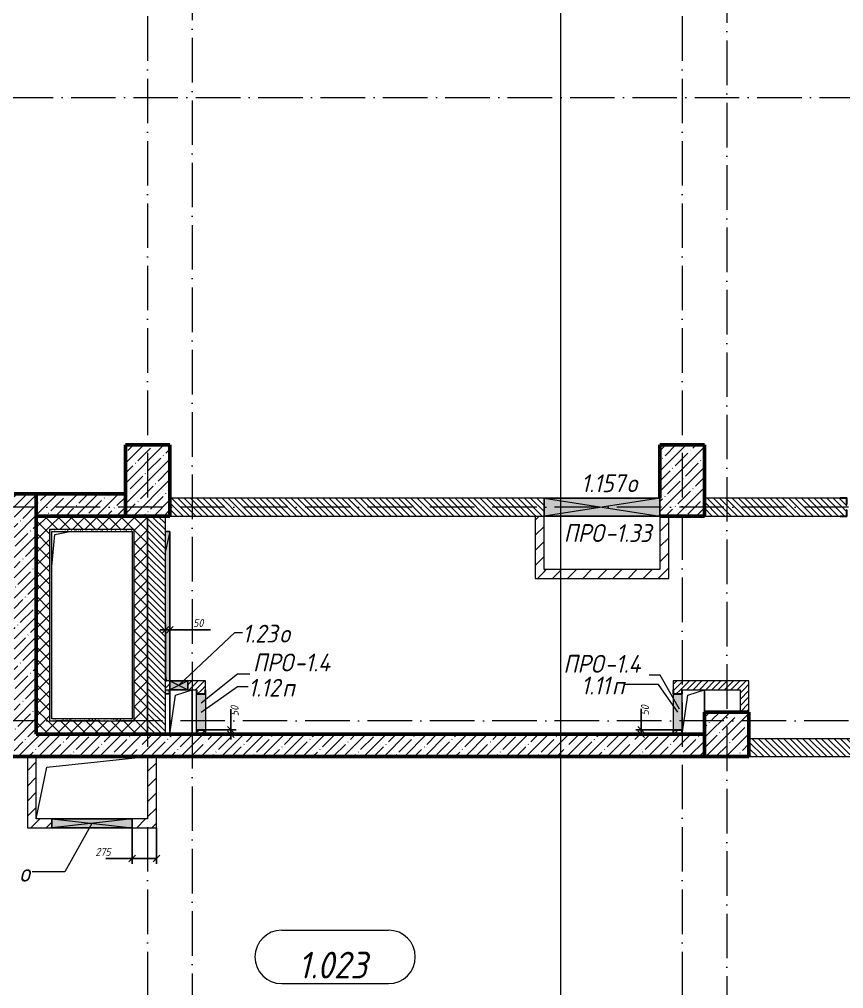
# Model space of a CAD drawing. Header units: millimetres. Extents: x -12989 to 629078, y -109036 to 555275.
# Drawn here: x 568573 to 577826, y 330468 to 341348 of the extents above; entities that cross this region are included whole.
import ezdxf

# ---------------------------------------------------------------- set-up
doc = ezdxf.new("R2010")
doc.units = ezdxf.units.MM
doc.linetypes.add('50_200_ШТРИХ_1Т_ш5_п1_п1_', pattern=[700, 500, -100, 0, -100])
for name, color, linetype, lineweight in [('A-____-____-DIMS', 7, 'Continuous', 9), ('A-DETL-GENF-OTLN', 7, 'Continuous', 9), ('A-FLOR-____-OTLN', 7, 'Continuous', 9), ('A-GENM-____-IDEN', 7, 'Continuous', 9), ('A-GENM-____-MCUT', 7, 'Continuous', 25), ('A-GENM-____-OTLN', 7, 'Continuous', 9), ('A-GENM-____-OTLN-1', 7, 'Continuous', 25), ('A-GLAZ-____-IDEN', 7, 'Continuous', 9), ('A-GLAZ-____-OTLN', 7, 'Continuous', 9), ('A-WALL-____-MCUT', 7, 'Continuous', 13), ('A-WALL-____-MCUT-1', 7, 'Continuous', 9), ('A-WALL-____-MCUT-2', 7, 'Continuous', 50), ('A-WALL-____-PATT-1', 7, 'Continuous', 9), ('A-WALL-FNSH-MCUT-1', 7, 'Continuous', 9), ('S-COLS-____-MCUT', 7, 'Continuous', 50), ('S-COLS-____-OTLN', 7, 'Continuous', 9), ('S-GRID-____-OTLN-1', 7, '50_200_ШТРИХ_1Т_ш5_п1_п1_', 9)]:
    doc.layers.add(name, color=color, linetype=linetype, lineweight=lineweight)
for name, color, linetype, lineweight, true_color in [('A-AREA-IDEN-1', 7, 'Continuous', 9, 0xaaaaaa), ('A-WALL-____-PATT-2', 7, 'Continuous', 9, 0x787878), ('G-____-____-SYMB-1', 9, 'Continuous', 9, 0x808080)]:
    doc.layers.add(name, color=color, linetype=linetype, lineweight=lineweight, true_color=true_color)
doc.styles.add('ISOCPEUR_I', font='isocpeui.ttf', dxfattribs={"width": 0.9, "height": 2.5})
doc.styles.add('ISOCPEUR_I_11', font='isocpeui.ttf', dxfattribs={"width": 0.9, "height": 200})
doc.styles.add('ISOCPEUR_I_7', font='isocpeui.ttf', dxfattribs={"width": 0.9, "height": 90})
doc.dimstyles.new('ISO-1_8_0_9К_СРЕДНИЙ_Кладочные_1', dxfattribs={"dimscale": 304.8, "dimtxt": 89.638306, "dimasz": 0.246063, "dimexe": 0.19685, "dimexo": 0, "dimgap": 0, "dimtad": 1, "dimdec": 3, "dimrnd": 0.001, "dimdsep": 46, "dimtxsty": 'ISOCPEUR_I_7', "dimblk1": 'OBLIQUE', "dimblk2": 'OBLIQUE', "dimsah": 1, "dimcen": 0.09, "dimdle": 0.19685, "dimazin": 0, "dimtfac": 1, "dimtdec": 4, "dimtix": 1, "dimtmove": 0, "dimatfit": 3, "dimfxl": 1, "dimtvp": 1, "dimtolj": 1, "dimtzin": 0, "dimarcsym": 2})
pattern_1 = [(135, (513013.31, 265891.49), (-35.35534, -35.35534), [])]
pattern_2 = [(45, (513013.31, 265891.49), (-35.35534, 35.35534), [])]
pattern_3 = [(45, (513013.31, 265891.49), (-84.85281, 84.85281), [])]
pattern_4 = [(0, (513013.31, 265891.492), (81.28, 20.32), [3.353, -57.607, 3.353, -57.607, -325.12]), (0, (513013.31, 265891.492), (81.28, 20.32), [-121.92, 3.353, -118.567, 3.353, -57.607, -142.24]), (0, (513013.31, 265891.492), (81.28, 20.32), [-304.8, 3.353, -37.287, 3.353, -98.247]), (120, (513043.79, 265901.652), (-58.237636, 60.230545), [3.353, -57.607, 3.353, -57.607, -325.12]), (120, (513043.79, 265901.652), (-58.237636, 60.230545), [-121.92, 3.353, -118.567, 3.353, -57.607, -142.24]), (120, (513043.79, 265901.652), (-58.237636, 60.230545), [-304.8, 3.353, -37.287, 3.353, -98.247]), (240, (513053.95, 265942.292), (-23.042364, -80.550545), [3.353, -57.607, 3.353, -57.607, -325.12]), (240, (513053.95, 265942.292), (-23.042364, -80.550545), [-121.92, 3.353, -118.567, 3.353, -57.607, -142.24]), (240, (513053.95, 265942.292), (-23.042364, -80.550545), [-304.8, 3.353, -37.287, 3.353, -98.247])]
pattern_5 = [(45, (513013.31, 265891.49), (-70.71068, 70.71068), []), (135, (513013.31, 265891.49), (-70.71068, -70.71068), [])]
pattern_6 = [(45, (513013.31, 265891.49), (-114.04925, 114.04925), []), (45, (513127.36, 265891.49), (-114.04925, 114.04925), [201.612, -40.322, 3.353, -36.97])]

# ---------------------------------------------------------------- blocks, each defined once
blk = doc.blocks.new('BSC_Колонна _Прямоугольная - 500х500-V97-АР1_План отверстий 1 этажа в осях 1-64_Ю-ЯЯ')
at = {"layer": 'S-COLS-____-OTLN'}
h = blk.add_hatch(dxfattribs=at)
h.set_pattern_fill('FP_107', color=256, style=0, pattern_type=2)
h.set_pattern_definition([(45, (-63500, -67431.04), (-114.04925, 114.04925), []), (45, (-63385.95, -67431.04), (-114.04925, 114.04925), [201.613, -40.323, 3.353, -36.97])])
h.paths.add_polyline_path([(-250, -250), (250, -250), (250, 250), (-250, 250)], flags=0)
at = {"layer": 'S-COLS-____-MCUT'}
for p, q in [((250, 250), (-250, 250)), ((-250, 250), (-250, -250)), ((250, -250), (250, 250)), ((-250, -250), (250, -250))]:
    blk.add_line(p, q, dxfattribs=at)
blk = doc.blocks.new('BSC_Колонна _Прямоугольная - 500х800-V108-АР1_План отверстий 1 этажа в осях 1-64_Ю-ЯЯ')
at = {"layer": 'S-COLS-____-OTLN'}
h = blk.add_hatch(dxfattribs=at)
h.set_pattern_fill('FP_119', color=256, style=0, pattern_type=2)
h.set_pattern_definition([(225, (57000, 70281.04), (114.04925, -114.04925), []), (225, (56885.95, 70281.04), (114.04925, -114.04925), [201.613, -40.323, 3.353, -36.97])])
h.paths.add_polyline_path([(-250, 400), (-250, -400), (250, -400), (250, 400)], flags=0)
at = {"layer": 'S-COLS-____-MCUT'}
for p, q in [((250, 400), (-250, 400)), ((-250, 400), (-250, -400)), ((250, -400), (250, 400)), ((-250, -400), (250, -400))]:
    blk.add_line(p, q, dxfattribs=at)
blk = doc.blocks.new('BSC_Колонна _Прямоугольная - 500х800-V109-АР1_План отверстий 1 этажа в осях 1-64_Ю-ЯЯ')
at = {"layer": 'S-COLS-____-OTLN'}
h = blk.add_hatch(dxfattribs=at)
h.set_pattern_fill('FP_120', color=256, style=0, pattern_type=2)
h.set_pattern_definition([(225, (63000, 70281.04), (114.04925, -114.04925), []), (225, (62885.95, 70281.04), (114.04925, -114.04925), [201.613, -40.323, 3.353, -36.97])])
h.paths.add_polyline_path([(-250, 400), (-250, -400), (250, -400), (250, 400)], flags=0)
at = {"layer": 'S-COLS-____-MCUT'}
for p, q in [((250, 400), (-250, 400)), ((-250, 400), (-250, -400)), ((250, -400), (250, 200)), ((-250, -400), (250, -400))]:
    blk.add_line(p, q, dxfattribs=at)
blk = doc.blocks.new('154_Стойка_СКБ_Уголок - СМ-2530_200-28213945-АР1_План отверстий 1 этажа в осях 1-64_Ю-ЯЯ')
at = {"layer": 'A-GENM-____-MCUT'}
for p, q in [((125, 156), (125, 81)), ((200, 156), (125, 156)), ((131, 81), (131, 150)), ((131, 150), (200, 150)), ((200, 150), (200, 156)), ((125, 81), (131, 81)), ((131, 19), (125, 19)), ((125, 19), (125, -56)), ((131, -50), (131, 19)), ((125, -56), (200, -56)), ((200, -50), (131, -50)), ((200, -56), (200, -50))]:
    blk.add_line(p, q, dxfattribs=at)
blk = doc.blocks.new('AR_Отверстие Ниша - Лючок-32404196-АР1_План отверстий 1 этажа в осях 1-64_Ю-ЯЯ')
at = {"layer": 'A-GLAZ-____-OTLN'}
blk.add_hatch(color=256, dxfattribs=at).paths.add_polyline_path([(200, -50), (200, 50), (-200, 50), (-200, -50)], flags=0)
for p, q in [((200, 50), (-200, 50)), ((-200, -50), (200, -50))]:
    blk.add_line(p, q, dxfattribs=at)
blk = doc.blocks.new('AR_Отверстие Ниша - Лючок-32404162-АР1_План отверстий 1 этажа в осях 1-64_Ю-ЯЯ')
at = {"layer": 'A-GLAZ-____-OTLN'}
blk.add_hatch(color=256, dxfattribs=at).paths.add_polyline_path([(200, 50), (-200, 50), (-200, -50), (200, -50), (200, 47)], flags=0)
for p, q in [((-200, 50), (200, 50)), ((200, -50), (-200, -50))]:
    blk.add_line(p, q, dxfattribs=at)
blk = doc.blocks.new('154_Фахверк_СКБ_Швеллер - Тип_100_4010_1-28088705-АР1_План отверстий 1 этажа в осях 1-64_Ю-ЯЯ')
at = {"layer": 'A-GENM-____-MCUT'}
for p, q in [((175, 50), (125, 50)), ((125, 50), (125, -50)), ((128, 47), (175, 47)), ((128, -47), (128, 47)), ((175, 47), (175, 50)), ((125, -50), (175, -50)), ((175, -47), (128, -47)), ((175, -50), (175, -47))]:
    blk.add_line(p, q, dxfattribs=at)
blk = doc.blocks.new('154_Фахверк_СКБ_Швеллер - Тип_100_4010-27789772-АР1_План отверстий 1 этажа в осях 1-64_Ю-ЯЯ')
at = {"layer": 'A-GENM-____-MCUT'}
for p, q in [((175, 50), (125, 50)), ((125, 50), (125, -50)), ((128, 47), (175, 47)), ((128, -47), (128, 47)), ((175, 47), (175, 50)), ((125, -50), (175, -50)), ((175, -47), (128, -47)), ((175, -50), (175, -47))]:
    blk.add_line(p, q, dxfattribs=at)
blk = doc.blocks.new('AR_Отверстие прямоугольное _в стене_ - AR_Отверстие прямоугольное _в стене__ВК-32401756-АР1_План отверстий 1 этажа в осях 1-64_Ю-ЯЯ')
at = {"layer": 'A-GLAZ-____-OTLN'}
blk.add_hatch(color=256, dxfattribs=at).paths.add_polyline_path([(100, 50), (-100, 50), (-100, -50), (100, -50)], flags=0)
at = {"layer": 'A-DETL-GENF-OTLN'}
for p, q in [((-100, -50), (-100, 50)), ((-100, 50), (100, 50)), ((100, 50), (-100, -50)), ((-100, 50), (100, -50)), ((100, 50), (-100, 50)), ((-100, 50), (-100, -50)), ((100, 50), (100, -50)), ((100, -50), (100, 50)), ((100, -50), (-100, -50)), ((-100, -50), (100, -50))]:
    blk.add_line(p, q, dxfattribs=at)
blk = doc.blocks.new('AR_Отверстие прямоугольное _в плите_ - AR_Отверстие прямоугольное _в плите_-V192-АР1_План отверстий 1 этажа в осях 1-64_Ю-ЯЯ')
at = {"layer": 'A-GENM-____-OTLN'}
for p, q in [((-63, 188), (125, 250)), ((125, -250), (125, 250)), ((-125, 205), (-125, -250)), ((-125, -250), (-63, 188))]:
    blk.add_line(p, q, dxfattribs=at)
blk = doc.blocks.new('AR_Отверстие прямоугольное _в плите_ - AR_Отверстие прямоугольное _в плите_-V195-АР1_План отверстий 1 этажа в осях 1-64_Ю-ЯЯ')
at = {"layer": 'A-GENM-____-OTLN'}
for p, q in [((-63, 188), (125, 250)), ((125, 0), (125, 250)), ((-125, -250), (-63, 188))]:
    blk.add_line(p, q, dxfattribs=at)
blk = doc.blocks.new('AR_Отверстие прямоугольное _в плите_ - AR_Отверстие прямоугольное _в плите_-30552516-АР1_План отверстий 1 этажа в осях 1-64_Ю-ЯЯ')
at = {"layer": 'A-GENM-____-OTLN'}
for p, q in [((-450, 658), (-417, 1017)), ((-417, 1017), (-250, 1050))]:
    blk.add_line(p, q, dxfattribs=at)
blk = doc.blocks.new('AR_Отверстие прямоугольное _в плите_ - AR_Отверстие прямоугольное _в плите_-30552779-АР1_План отверстий 1 этажа в осях 1-64_Ю-ЯЯ')
at = {"layer": 'A-GENM-____-OTLN'}
for p, q in [((-508, 233), (625, 350)), ((-625, -350), (-508, 233))]:
    blk.add_line(p, q, dxfattribs=at)
blk = doc.blocks.new('AR_Отверстие прямоугольное _в стене__БезПР - AR_Отверстие прямоугольное _в стене__БезПР-36428360-АР1_План отверстий 1 этажа в осях 1-64_Ю-ЯЯ')
at = {"layer": 'A-GLAZ-____-OTLN'}
blk.add_hatch(color=256, dxfattribs=at).paths.add_polyline_path([(450, -50), (450, 50), (-450, 50), (-450, -50), (170, -50)], flags=0)
at = {"layer": 'A-DETL-GENF-OTLN'}
for p, q in [((-450, -50), (-450, 50)), ((-450, 50), (450, 50)), ((450, 50), (-450, -50)), ((-450, 50), (450, -50)), ((450, 50), (-450, 50)), ((-450, 50), (-450, -50)), ((450, 50), (450, -50)), ((450, -50), (450, 50)), ((450, -50), (-450, -50)), ((-450, -50), (450, -50))]:
    blk.add_line(p, q, dxfattribs=at)
at = {"layer": 'A-GLAZ-____-OTLN'}
blk.add_line((450, 50), (-450, 50), dxfattribs=at)
blk = doc.blocks.new('AR_Отверстие прямоугольное _в стене_ - AR_Отверстие прямоугольное _в стене__ОВ-36787810-АР1_План отверстий 1 этажа в осях 1-64_Ю-ЯЯ')
at = {"layer": 'A-GLAZ-____-OTLN'}
blk.add_hatch(color=256, dxfattribs=at).paths.add_polyline_path([(650, -100), (650, 100), (-650, 100), (-650, -100), (-253, -100)], flags=0)
at = {"layer": 'A-DETL-GENF-OTLN'}
for p, q in [((-650, -100), (-650, 100)), ((-650, 100), (650, 100)), ((650, 100), (-650, -100)), ((-650, 100), (650, -100)), ((650, 100), (-650, 100)), ((-650, 100), (-650, -100)), ((650, 100), (650, -100)), ((650, -100), (650, 100)), ((650, -100), (-650, -100)), ((-650, -100), (650, -100))]:
    blk.add_line(p, q, dxfattribs=at)
blk = doc.blocks.new('AR_Отверстие прямоугольное _в стене_ - AR_Отверстие прямоугольное _в стене__ОВ-37016573-АР1_План отверстий 1 этажа в осях 1-64_Ю-ЯЯ')
at = {"layer": 'A-GLAZ-____-OTLN'}
h = blk.add_hatch(color=256, dxfattribs=at)
h.paths.add_polyline_path([(910, 75), (910, 125), (865, 125), (865, 75)], flags=0)
h.paths.add_polyline_path([(765, 125), (-910, 125), (-910, 75), (765, 75)], flags=0)
at = {"layer": 'A-DETL-GENF-OTLN'}
for p, q in [((-910, 75), (-910, 125)), ((-910, 125), (765, 125)), ((-910, 125), (-696, 75)), ((765, 125), (-910, 125)), ((-910, 125), (-910, 75)), ((865, 125), (910, 125)), ((910, 125), (865, 114)), ((910, 125), (865, 125)), ((910, 125), (910, 75)), ((910, 75), (910, 125)), ((765, 91), (696, 75))]:
    blk.add_line(p, q, dxfattribs=at)
blk = doc.blocks.new('_Oblique')
at = {"color": 0, "linetype": 'ByBlock', "lineweight": -2}
blk.add_line((-0.5, -0.5), (0.5, 0.5), dxfattribs=at)
blk = doc.blocks.new('*D5565')
at = {"layer": 'A-____-____-DIMS', "color": 0, "lineweight": -2, "transparency": 16777216}
for p, q in [((570947, 333373), (570947, 333604)), ((570647, 333373), (571007, 333373)), ((570947, 333263), (570947, 333373)), ((570663, 333323), (571007, 333323))]:
    blk.add_line(p, q, dxfattribs=at)
at = {"layer": 'Defpoints', "color": 0, "transparency": 16777216}
for p in [(570647, 333373), (570947, 333373), (570663, 333323)]:
    blk.add_point(p, dxfattribs=at)
at = {"layer": 'A-____-____-DIMS', "color": 0, "lineweight": -2, "transparency": 16777216, "xscale": 75, "yscale": 75, "zscale": 75}
for p, rotation in [((570947, 333373), 90), ((570947, 333323), 270)]:
    blk.add_blockref('_Oblique', p, dxfattribs=dict(at, rotation=rotation))
at = {"layer": 'A-____-____-DIMS', "color": 0, "transparency": 16777216, "insert": (570944, 333527), "char_height": 90, "width": 273.05, "attachment_point": 1, "rotation": 90, "line_spacing_factor": 1.149209, "style": 'ISOCPEUR_I_7'}
blk.add_mtext('\\A1;50', dxfattribs=at)
blk = doc.blocks.new('*D5566')
at = {"layer": 'A-____-____-DIMS', "color": 0, "lineweight": -2, "transparency": 16777216}
for p, q in [((575554, 333373), (575554, 333610)), ((575930, 333373), (575494, 333373)), ((575554, 333323), (575554, 333433)), ((575913, 333323), (575494, 333323))]:
    blk.add_line(p, q, dxfattribs=at)
at = {"layer": 'Defpoints', "color": 0, "transparency": 16777216}
for p in [(575930, 333373), (575554, 333323), (575913, 333323)]:
    blk.add_point(p, dxfattribs=at)
at = {"layer": 'A-____-____-DIMS', "color": 0, "lineweight": -2, "transparency": 16777216, "xscale": 75, "yscale": 75, "zscale": 75}
for p, rotation in [((575554, 333373), 90), ((575554, 333323), 270)]:
    blk.add_blockref('_Oblique', p, dxfattribs=dict(at, rotation=rotation))
at = {"layer": 'A-____-____-DIMS', "color": 0, "transparency": 16777216, "insert": (575551, 333534), "char_height": 90, "width": 273.05, "attachment_point": 1, "rotation": 90, "line_spacing_factor": 1.149209, "style": 'ISOCPEUR_I_7'}
blk.add_mtext('\\A1;50', dxfattribs=at)
blk = doc.blocks.new('*D5610')
at = {"layer": 'A-____-____-DIMS', "color": 0, "lineweight": -2, "transparency": 16777216}
for p, q in [((570213, 333923), (570213, 334557)), ((570263, 333906), (570263, 334557)), ((570153, 334497), (570263, 334497)), ((570263, 334497), (570717, 334497))]:
    blk.add_line(p, q, dxfattribs=at)
at = {"layer": 'Defpoints', "color": 0, "transparency": 16777216}
for p in [(570263, 334497), (570213, 333923), (570263, 333906)]:
    blk.add_point(p, dxfattribs=at)
at = {"layer": 'A-____-____-DIMS', "color": 0, "lineweight": -2, "transparency": 16777216, "xscale": 75, "yscale": 75, "zscale": 75, "rotation": 180}
blk.add_blockref('_Oblique', (570213, 334497), dxfattribs=at)
at = {"layer": 'A-____-____-DIMS', "color": 0, "lineweight": -2, "transparency": 16777216, "xscale": 75, "yscale": 75, "zscale": 75}
blk.add_blockref('_Oblique', (570263, 334497), dxfattribs=at)
at = {"layer": 'A-____-____-DIMS', "color": 0, "transparency": 16777216, "insert": (570524, 334617), "char_height": 90, "width": 273.05, "attachment_point": 1, "line_spacing_factor": 1.149209, "style": 'ISOCPEUR_I_7'}
blk.add_mtext('\\A1;50', dxfattribs=at)
blk = doc.blocks.new('*D5652')
at = {"layer": 'A-____-____-DIMS', "color": 0, "lineweight": -2, "transparency": 16777216}
for p, q in [((569838, 332273), (569838, 331867)), ((570113, 332273), (570113, 331867)), ((569838, 331927), (569545, 331927)), ((570113, 331927), (569778, 331927))]:
    blk.add_line(p, q, dxfattribs=at)
at = {"layer": 'Defpoints', "color": 0, "transparency": 16777216}
for p in [(569838, 332273), (570113, 332273), (570113, 331927)]:
    blk.add_point(p, dxfattribs=at)
at = {"layer": 'A-____-____-DIMS', "color": 0, "lineweight": -2, "transparency": 16777216, "xscale": 75, "yscale": 75, "zscale": 75, "rotation": 180}
blk.add_blockref('_Oblique', (569838, 331927), dxfattribs=at)
at = {"layer": 'A-____-____-DIMS', "color": 0, "lineweight": -2, "transparency": 16777216, "xscale": 75, "yscale": 75, "zscale": 75}
blk.add_blockref('_Oblique', (570113, 331927), dxfattribs=at)
at = {"layer": 'A-____-____-DIMS', "color": 0, "transparency": 16777216, "insert": (569427, 332047), "char_height": 90, "width": 409.58, "attachment_point": 1, "line_spacing_factor": 1.149209, "style": 'ISOCPEUR_I_7'}
blk.add_mtext('\\A1;275', dxfattribs=at)
blk = doc.blocks.new('AAR_СКБ_Марка_помещения_1_5 ммп - Номер _ Площадь-27962135-АИ_План этажа_Стены_1')
at = {"layer": 'A-AREA-IDEN-1'}
for p, q in [((-2.987, 3), (3.013, 3)), ((-2.987, 0), (3.013, 0))]:
    blk.add_line(p, q, dxfattribs=at)
for centre, start, end in [((-2.987, 1.5), 90, 270), ((3.013, 1.5), 270, 90)]:
    blk.add_arc(centre, 1.5, start, end, dxfattribs=at)

msp = doc.modelspace()

# ---------------------------------------------------------------- hatches: boundary and pattern name
at = {"layer": 'A-WALL-____-PATT-1'}
h = msp.add_hatch(dxfattribs=at)
h.set_pattern_fill('FP_13', color=256, style=0, pattern_type=2)
h.set_pattern_definition(pattern_6)
h.paths.add_polyline_path([(568763.3109, 333072.5335), (568763.3109, 336022.5335), (568513.3109, 336022.5335), (568513.3109, 333072.5335), (568674.1732, 333072.5335)], flags=0)
h = msp.add_hatch(dxfattribs=at)
h.set_pattern_fill('FP_13', color=256, style=0, pattern_type=2)
h.set_pattern_definition(pattern_6)
h.paths.add_polyline_path([(568763.3109, 335772.5335), (569763.3109, 335772.5335), (569763.3109, 336022.5335), (568763.3109, 336022.5335)], flags=0)
h = msp.add_hatch(dxfattribs=at)
h.set_pattern_fill('FP_6', color=256, style=0, pattern_type=2)
h.set_pattern_definition(pattern_1)
h.paths.add_polyline_path([(574463.3109, 335772.5335), (574463.3109, 335972.5335), (570263.3109, 335972.5335), (570263.3109, 335772.5335), (573092.9249, 335772.5335)], flags=0)
h = msp.add_hatch(dxfattribs=at)
h.set_pattern_fill('FP_6', color=256, style=0, pattern_type=2)
h.set_pattern_definition(pattern_1)
h.paths.add_polyline_path([(581713.3109, 335772.5335), (581713.3109, 335972.5335), (580069.3109, 335972.5335), (580069.3109, 335903.5335), (580063.3109, 335903.5335), (580063.3109, 335841.5335), (580069.3109, 335841.5335), (580069.3109, 335772.5335), (580162.9275, 335772.5335)], flags=0)
h.paths.add_polyline_path([(577788.3109, 335772.5335), (577857.3109, 335773.2835), (577857.3109, 335841.5335), (577863.3109, 335841.5335), (577863.3109, 335903.5335), (577857.3109, 335903.5335), (577857.3109, 335972.5335), (576263.3109, 335972.5335), (576263.3109, 335772.5335), (576627.9262, 335772.5335)], flags=0)
h = msp.add_hatch(dxfattribs=at)
h.set_pattern_fill('FP_1', color=256, style=0, pattern_type=2)
h.set_pattern_definition(pattern_5)
h.paths.add_polyline_path([(568763.3109, 333472.5335), (568913.3109, 333472.5335), (568913.3109, 335772.5335), (568763.3109, 335772.5335), (568763.3109, 333497.5335)], flags=0)
h = msp.add_hatch(dxfattribs=at)
h.set_pattern_fill('FP_1', color=256, style=0, pattern_type=2)
h.set_pattern_definition(pattern_5)
h.paths.add_polyline_path([(569863.3109, 335622.5335), (569863.3109, 335772.5335), (568913.3109, 335772.5335), (568913.3109, 335622.5335), (569838.3109, 335622.5335)], flags=0)
h = msp.add_hatch(dxfattribs=at)
h.set_pattern_fill('FP_1', color=256, style=0, pattern_type=2)
h.set_pattern_definition(pattern_5)
h.paths.add_polyline_path([(569863.3109, 333322.5335), (570013.3109, 333322.5335), (570013.3109, 335772.5335), (569863.3109, 335772.5335), (569863.3109, 333472.5335)], flags=0)
h = msp.add_hatch(dxfattribs=at)
h.set_pattern_fill('FP_6', color=256, style=0, pattern_type=2)
h.set_pattern_definition(pattern_1)
h.paths.add_polyline_path([(570213.3109, 333322.5335), (570213.3109, 335772.5335), (570013.3109, 335772.5335), (570013.3109, 333322.5335)], flags=0)
h = msp.add_hatch(dxfattribs=at)
h.set_pattern_fill('FP_4', color=256, style=0, pattern_type=2)
h.set_pattern_definition(pattern_3)
h.paths.add_polyline_path([(574463.3109, 335072.5335), (574463.3109, 335772.5335), (574363.3109, 335772.5335), (574363.3109, 335072.5335)], flags=0)
h = msp.add_hatch(dxfattribs=at)
h.set_pattern_fill('FP_4', color=256, style=0, pattern_type=2)
h.set_pattern_definition(pattern_3)
h.paths.add_polyline_path([(575863.3109, 335072.5335), (575863.3109, 335772.5335), (575763.3109, 335772.5335), (575763.3109, 335072.5335)], flags=0)
h = msp.add_hatch(dxfattribs=at)
h.set_pattern_fill('FP_4', color=256, style=0, pattern_type=2)
h.set_pattern_definition(pattern_3)
h.paths.add_polyline_path([(574463.3109, 335072.5335), (575763.3109, 335072.5335), (575763.3109, 335172.5335), (574463.3109, 335172.5335)], flags=0)
h = msp.add_hatch(dxfattribs=at)
h.set_pattern_fill('FP_5', color=256, style=0, pattern_type=2)
h.set_pattern_definition(pattern_2)
h.paths.add_polyline_path([(570566.3109, 333822.5335), (570663.3109, 333822.5335), (570663.3109, 333922.5335), (570463.3109, 333922.5335), (570463.3109, 333822.5335), (570563.3109, 333822.5335)], flags=0)
h.paths.add_polyline_path([(570213.3109, 333822.5335), (570263.3109, 333822.5335), (570263.3109, 333922.5335), (570213.3109, 333922.5335)], flags=0)
h = msp.add_hatch(dxfattribs=at)
h.set_pattern_fill('FP_5', color=256, style=0, pattern_type=2)
h.set_pattern_definition(pattern_2)
h.paths.add_polyline_path([(576763.3109, 333822.5335), (576763.3109, 333922.5335), (575913.3109, 333922.5335), (575913.3109, 333822.5335), (576663.3109, 333822.5335)], flags=0)
h = msp.add_hatch(dxfattribs=at)
h.set_pattern_fill('FP_5', color=256, style=0, pattern_type=2)
h.set_pattern_definition(pattern_2)
h.paths.add_polyline_path([(570660.3109, 333322.5335), (570660.3109, 333369.5335), (570566.3109, 333369.5335), (570566.3109, 333322.5335), (570613.3109, 333322.5335)], flags=0)
h.paths.add_polyline_path([(570566.3109, 333775.5335), (570660.3109, 333775.5335), (570660.3109, 333822.5335), (570566.3109, 333822.5335)], flags=0)
h = msp.add_hatch(dxfattribs=at)
h.set_pattern_fill('FP_5', color=256, style=0, pattern_type=2)
h.set_pattern_definition(pattern_2)
h.paths.add_polyline_path([(576010.3109, 333322.5335), (576010.3109, 333369.5335), (575916.3109, 333369.5335), (575916.3109, 333322.5335), (575963.3109, 333322.5335)], flags=0)
h.paths.add_polyline_path([(575916.3109, 333775.5335), (576010.3109, 333775.5335), (576010.3109, 333822.5335), (575916.3109, 333822.5335)], flags=0)
h = msp.add_hatch(dxfattribs=at)
h.set_pattern_fill('FP_5', color=256, style=0, pattern_type=2)
h.set_pattern_definition(pattern_2)
h.paths.add_polyline_path([(576763.3109, 333572.5335), (576763.3109, 333822.5335), (576663.3109, 333822.5335), (576663.3109, 333572.5335)], flags=0)
h = msp.add_hatch(dxfattribs=at)
h.set_pattern_fill('FP_1', color=256, style=0, pattern_type=2)
h.set_pattern_definition(pattern_5)
h.paths.add_polyline_path([(569838.3109, 333322.5335), (569863.3109, 333322.5335), (569863.3109, 333472.5335), (568763.3109, 333472.5335), (568763.3109, 333322.5335), (569557.9235, 333322.5335)], flags=0)
h = msp.add_hatch(dxfattribs=at)
h.set_pattern_fill('FP_13', color=256, style=0, pattern_type=2)
h.set_pattern_definition(pattern_6)
h.paths.add_polyline_path([(576010.3109, 333072.5335), (576263.3109, 333072.5335), (576263.3109, 333322.5335), (568763.3109, 333322.5335), (568763.3109, 333072.5335), (575916.3109, 333072.5335)], flags=0)
h = msp.add_hatch(dxfattribs=at)
h.set_pattern_fill('FP_6', color=256, style=0, pattern_type=2)
h.set_pattern_definition(pattern_1)
h.paths.add_polyline_path([(581713.3109, 333072.5335), (581713.3109, 333272.5335), (576763.3109, 333272.5335), (576763.3109, 333072.5335), (580162.9275, 333072.5335)], flags=0)
h = msp.add_hatch(dxfattribs=at)
h.set_pattern_fill('FP_4', color=256, style=0, pattern_type=2)
h.set_pattern_definition(pattern_3)
h.paths.add_polyline_path([(568763.3109, 332272.5335), (568763.3109, 333072.5335), (568663.3109, 333072.5335), (568663.3109, 332272.5335)], flags=0)
h = msp.add_hatch(dxfattribs=at)
h.set_pattern_fill('FP_4', color=256, style=0, pattern_type=2)
h.set_pattern_definition(pattern_3)
h.paths.add_polyline_path([(570113.3109, 332372.5335), (570113.3109, 333072.5335), (570013.3109, 333072.5335), (570013.3109, 332372.5335)], flags=0)
h = msp.add_hatch(dxfattribs=at)
h.set_pattern_fill('FP_4', color=256, style=0, pattern_type=2)
h.set_pattern_definition(pattern_3)
h.paths.add_polyline_path([(570113.3109, 332272.5335), (570113.3109, 332372.5335), (569838.3109, 332372.5335), (569838.3109, 332272.5335)], flags=0)
h.paths.add_polyline_path([(568763.3109, 332272.5335), (568938.3109, 332272.5335), (568938.3109, 332372.5335), (568763.3109, 332372.5335)], flags=0)
at = {"layer": 'A-WALL-____-PATT-2'}
h = msp.add_hatch(dxfattribs=at)
h.set_pattern_fill('FP_185', color=256, style=0, pattern_type=2)
h.set_pattern_definition(pattern_4)
h.paths.add_polyline_path([(568913.3109, 333497.5335), (568938.3109, 333497.5335), (568938.3109, 335622.5335), (568913.3109, 335622.5335), (568913.3109, 334416.7452)], flags=0)
h = msp.add_hatch(dxfattribs=at)
h.set_pattern_fill('FP_185', color=256, style=0, pattern_type=2)
h.set_pattern_definition(pattern_4)
h.paths.add_polyline_path([(568938.3109, 335597.5335), (569838.3109, 335597.5335), (569838.3109, 335622.5335), (568938.3109, 335622.5335)], flags=0)
h = msp.add_hatch(dxfattribs=at)
h.set_pattern_fill('FP_185', color=256, style=0, pattern_type=2)
h.set_pattern_definition(pattern_4)
h.paths.add_polyline_path([(569838.3109, 333472.5335), (569863.3109, 333472.5335), (569863.3109, 335622.5335), (569838.3109, 335622.5335), (569838.3109, 333497.5335)], flags=0)
h = msp.add_hatch(dxfattribs=at)
h.set_pattern_fill('FP_185', color=256, style=0, pattern_type=2)
h.set_pattern_definition(pattern_4)
h.paths.add_polyline_path([(569838.3109, 333472.5335), (569838.3109, 333497.5335), (568913.3109, 333497.5335), (568913.3109, 333472.5335), (569557.9235, 333472.5335)], flags=0)

# ---------------------------------------------------------------- linework, layer by layer
at = {"layer": 'A-FLOR-____-OTLN'}
for p, q in [((570513.3109, 333822.5335), (570513.3109, 333322.5335)), ((576263.3109, 333822.5335), (576263.3109, 333572.5335)), ((570263.3109, 333322.5335), (570263.3109, 333777.5335))]:
    msp.add_line(p, q, dxfattribs=at)
at = {"layer": 'A-GENM-____-IDEN'}
for p, q in [((570613.3109, 333675.982), (571023.4684, 334001.4898)), ((571023.4684, 334001.4898), (571160.259, 334001.4898)), ((575768.2373, 333986.3671), (575644.2573, 333986.3671)), ((575983.3109, 333606.2373), (575768.2373, 333986.3671))]:
    msp.add_line(p, q, dxfattribs=at)
at = {"layer": 'A-GLAZ-____-IDEN'}
for p, q in [((570363.3109, 333872.5335), (570992.3669, 334464.8832)), ((570992.3669, 334464.8832), (571077.009, 334464.8832)), ((570613.3109, 333572.5335), (571023.4684, 333857.7753)), ((571023.4684, 333857.7753), (571142.259, 333857.7753)), ((575748.2373, 333882.8951), (575368.4335, 333882.8951)), ((575963.3109, 333572.5335), (575748.2373, 333882.8951)), ((569388.3109, 332322.5335), (569082.7988, 331780.1222)), ((569082.7988, 331780.1222), (568717.6919, 331780.1222))]:
    msp.add_line(p, q, dxfattribs=at)
at = {"layer": 'A-WALL-____-MCUT'}
for p, q in [((574463.3109, 335972.5335), (570263.3109, 335972.5335)), ((577788.3109, 335972.5335), (576263.3109, 335972.5335)), ((570013.3109, 335772.5335), (570013.3109, 333322.5335)), ((570213.3109, 333322.5335), (570213.3109, 335772.5335)), ((570263.3109, 335772.5335), (574463.3109, 335772.5335)), ((576263.3109, 335772.5335), (577788.3109, 335772.5335)), ((581713.3109, 333272.5335), (576763.3109, 333272.5335)), ((576763.3109, 333072.5335), (581713.3109, 333072.5335))]:
    msp.add_line(p, q, dxfattribs=at)
at = {"layer": 'A-WALL-____-MCUT-1'}
for p, q in [((570013.3109, 333322.5335), (570013.3109, 335772.5335)), ((568913.3109, 335622.5335), (568913.3109, 333472.5335)), ((569863.3109, 335622.5335), (568913.3109, 335622.5335)), ((569863.3109, 333472.5335), (569863.3109, 335622.5335)), ((568913.3109, 333472.5335), (569863.3109, 333472.5335))]:
    msp.add_line(p, q, dxfattribs=at)
at = {"layer": 'A-WALL-____-MCUT-2'}
for p, q in [((569763.3109, 336022.5335), (568513.3109, 336022.5335)), ((568763.3109, 333322.5335), (568763.3109, 336022.5335)), ((568763.3109, 335772.5335), (569763.3109, 335772.5335)), ((570563.3109, 333322.5335), (568763.3109, 333322.5335)), ((570660.3109, 333322.5335), (570566.3109, 333322.5335)), ((575913.3109, 333322.5335), (570663.3109, 333322.5335)), ((576010.3109, 333322.5335), (575916.3109, 333322.5335)), ((576263.3109, 333322.5335), (576013.3109, 333322.5335)), ((568013.3109, 333072.5335), (576263.3109, 333072.5335))]:
    msp.add_line(p, q, dxfattribs=at)
at = {"layer": 'A-WALL-FNSH-MCUT-1'}
for p, q in [((574363.3109, 335772.5335), (574363.3109, 335072.5335)), ((574463.3109, 335172.5335), (574463.3109, 335772.5335)), ((574463.3109, 335772.5335), (574463.3109, 335772.5335)), ((575763.3109, 335772.5335), (575763.3109, 335172.5335)), ((575863.3109, 335072.5335), (575863.3109, 335772.5335)), ((568938.3109, 333497.5335), (568938.3109, 335597.5335)), ((568938.3109, 335597.5335), (569838.3109, 335597.5335)), ((569838.3109, 335597.5335), (569838.3109, 333497.5335)), ((575763.3109, 335172.5335), (574463.3109, 335172.5335)), ((574363.3109, 335072.5335), (575863.3109, 335072.5335)), ((570263.3109, 333922.5335), (570213.3109, 333922.5335)), ((570663.3109, 333922.5335), (570463.3109, 333922.5335)), ((570663.3109, 333822.5335), (570663.3109, 333922.5335)), ((576763.3109, 333922.5335), (575913.3109, 333922.5335)), ((575913.3109, 333922.5335), (575913.3109, 333822.5335)), ((576763.3109, 333572.5335), (576763.3109, 333922.5335)), ((570213.3109, 333822.5335), (570263.3109, 333822.5335)), ((570463.3109, 333822.5335), (570563.3109, 333822.5335)), ((576013.3109, 333822.5335), (576663.3109, 333822.5335)), ((576663.3109, 333822.5335), (576663.3109, 333572.5335)), ((569838.3109, 333497.5335), (568938.3109, 333497.5335)), ((568663.3109, 333072.5335), (568663.3109, 332272.5335)), ((568763.3109, 332372.5335), (568763.3109, 333072.5335)), ((570013.3109, 333072.5335), (570013.3109, 332372.5335)), ((570113.3109, 332272.5335), (570113.3109, 333072.5335)), ((568938.3109, 332372.5335), (568763.3109, 332372.5335)), ((570013.3109, 332372.5335), (569838.3109, 332372.5335)), ((568663.3109, 332272.5335), (568938.3109, 332272.5335)), ((569838.3109, 332272.5335), (570113.3109, 332272.5335))]:
    msp.add_line(p, q, dxfattribs=at)
at = {"layer": 'G-____-____-SYMB-1'}
msp.add_line((574647.6196, 353069.2591), (574647.6196, 318570.716), dxfattribs=at)
at = {"layer": 'S-GRID-____-OTLN-1'}
for p, q in [((570013.3109, 356784.3429), (570013.3109, 318783.0794)), ((576013.3109, 356784.3429), (576013.3109, 318783.0794)), ((570513.3109, 356540.8131), (570513.3109, 318933.9671)), ((576513.3109, 356512.7283), (576513.3109, 318950.0876)), ((547450.7569, 340472.5335), (617087.7175, 340472.5335)), ((617087.7175, 335872.5335), (562255.3286, 335872.5335)), ((617087.7175, 333472.5335), (508344.5407, 333472.5335))]:
    msp.add_line(p, q, dxfattribs=at)

# ---------------------------------------------------------------- block references
at = {"layer": 'A-AREA-IDEN-1', "xscale": 199.9999999999999, "yscale": 199.9999999999999, "zscale": 199.9999999999999}
msp.add_blockref('AAR_СКБ_Марка_помещения_1_5 ммп - Номер _ Площадь-27962135-АИ_План этажа_Стены_1', (572115.4201, 330523.5947), dxfattribs=at)
at = {"layer": 'A-GENM-____-OTLN'}
for name, p in [('AR_Отверстие прямоугольное _в плите_ - AR_Отверстие прямоугольное _в плите_-30552516-АР1_План отверстий 1 этажа в осях 1-64_Ю-ЯЯ', (569388.3109, 334547.5335)), ('AR_Отверстие прямоугольное _в плите_ - AR_Отверстие прямоугольное _в плите_-V192-АР1_План отверстий 1 этажа в осях 1-64_Ю-ЯЯ', (570388.3109, 333572.5335)), ('AR_Отверстие прямоугольное _в плите_ - AR_Отверстие прямоугольное _в плите_-V195-АР1_План отверстий 1 этажа в осях 1-64_Ю-ЯЯ', (576138.3109, 333572.5335)), ('AR_Отверстие прямоугольное _в плите_ - AR_Отверстие прямоугольное _в плите_-30552779-АР1_План отверстий 1 этажа в осях 1-64_Ю-ЯЯ', (569388.3109, 332722.5335))]:
    msp.add_blockref(name, p, dxfattribs=at)
at = {"layer": 'A-GENM-____-OTLN-1'}
for name, p, rotation in [('154_Стойка_СКБ_Уголок - СМ-2530_200-28213945-АР1_План отверстий 1 этажа в осях 1-64_Ю-ЯЯ', (577988.3109, 335922.5335), 180), ('154_Фахверк_СКБ_Швеллер - Тип_100_4010-27789772-АР1_План отверстий 1 этажа в осях 1-64_Ю-ЯЯ', (570613.3109, 333647.5335), 90), ('154_Фахверк_СКБ_Швеллер - Тип_100_4010-27789772-АР1_План отверстий 1 этажа в осях 1-64_Ю-ЯЯ', (575963.3109, 333647.5335), 90), ('154_Фахверк_СКБ_Швеллер - Тип_100_4010_1-28088705-АР1_План отверстий 1 этажа в осях 1-64_Ю-ЯЯ', (570613.3109, 333497.5335), 270), ('154_Фахверк_СКБ_Швеллер - Тип_100_4010_1-28088705-АР1_План отверстий 1 этажа в осях 1-64_Ю-ЯЯ', (575963.3109, 333497.5335), 270)]:
    msp.add_blockref(name, p, dxfattribs=dict(at, rotation=rotation))
at = {"layer": 'A-GLAZ-____-OTLN'}
for name, p in [('AR_Отверстие прямоугольное _в стене_ - AR_Отверстие прямоугольное _в стене__ОВ-36787810-АР1_План отверстий 1 этажа в осях 1-64_Ю-ЯЯ', (575113.3109, 335872.5335)), ('AR_Отверстие прямоугольное _в стене_ - AR_Отверстие прямоугольное _в стене__ВК-32401756-АР1_План отверстий 1 этажа в осях 1-64_Ю-ЯЯ', (570363.3109, 333872.5335)), ('AR_Отверстие прямоугольное _в стене__БезПР - AR_Отверстие прямоугольное _в стене__БезПР-36428360-АР1_План отверстий 1 этажа в осях 1-64_Ю-ЯЯ', (569388.3109, 332322.5335))]:
    msp.add_blockref(name, p, dxfattribs=at)
at = {"layer": 'A-GLAZ-____-OTLN', "rotation": 270}
for name, p in [('AR_Отверстие прямоугольное _в стене_ - AR_Отверстие прямоугольное _в стене__ОВ-37016573-АР1_План отверстий 1 этажа в осях 1-64_Ю-ЯЯ', (570138.3109, 334687.5335)), ('AR_Отверстие Ниша - Лючок-32404162-АР1_План отверстий 1 этажа в осях 1-64_Ю-ЯЯ', (570613.3109, 333572.5335)), ('AR_Отверстие Ниша - Лючок-32404196-АР1_План отверстий 1 этажа в осях 1-64_Ю-ЯЯ', (575963.3109, 333572.5335))]:
    msp.add_blockref(name, p, dxfattribs=at)
at = {"layer": 'S-COLS-____-OTLN', "rotation": 180}
for name, p in [('BSC_Колонна _Прямоугольная - 500х800-V108-АР1_План отверстий 1 этажа в осях 1-64_Ю-ЯЯ', (570013.3109, 336172.5335)), ('BSC_Колонна _Прямоугольная - 500х800-V109-АР1_План отверстий 1 этажа в осях 1-64_Ю-ЯЯ', (576013.3109, 336172.5335))]:
    msp.add_blockref(name, p, dxfattribs=at)
at = {"layer": 'S-COLS-____-OTLN'}
msp.add_blockref('BSC_Колонна _Прямоугольная - 500х500-V97-АР1_План отверстий 1 этажа в осях 1-64_Ю-ЯЯ', (576513.3109, 333322.5335), dxfattribs=at)

# ---------------------------------------------------------------- texts
at = {"layer": 'A-AREA-IDEN-1', "insert": (572089.991, 330581.9245), "char_height": 300, "width": 900, "attachment_point": 8, "line_spacing_factor": 1.139951, "style": 'ISOCPEUR_I'}
msp.add_mtext('\\pxqc,t8.46667,16.93333,25.4,33.86667,42.33333,50.8,59.26667,67.73333,76.2,84.66667,93.13333,101.6,110.06667,118.53333,127,135.46667,143.93333,152.4,160.86667,169.33333,177.8,186.26667,194.73333,203.2,211.66667,220.13333,228.6,237.06667,245.53333,254,262.46667,270.93333;{1.023}', dxfattribs=at)
at = {"layer": 'A-GENM-____-IDEN', "char_height": 200, "attachment_point": 1, "style": 'ISOCPEUR_I_11'}
for s, insert, width in [('ПРО', (574684.2573, 335681.596), 562.784625), ('-1.33', (575148.601, 335681.596), 663.79725), ('ПРО', (571195.7024, 334228.6059), 562.784625), ('-1.4', (571660.0461, 334228.6059), 533.923875), ('ПРО', (574679.7006, 334213.4832), 562.784625), ('-1.4', (575144.0444, 334213.4832), 533.923875)]:
    msp.add_mtext(s, dxfattribs=dict(at, insert=insert, width=width))
at = {"layer": 'A-GLAZ-____-IDEN', "char_height": 200, "attachment_point": 1, "style": 'ISOCPEUR_I_11'}
for s, insert, width in [('1.157', (574880.078, 336240.5944), 620.506125), ('\\fISOCPEUR|b0|i1|c204|p34|;\\W.9;о', (575392.0467, 336240.5944), 158.734125), ('1.23', (571077.009, 334552.4978), 505.063125), ('\\fISOCPEUR|b0|i1|c204|p34|;\\W.9;о', (571493.7278, 334552.4978), 158.734125), ('1.12', (571142.259, 333945.3899), 461.772), ('1.11', (574880.078, 333970.5097), 418.480875), ('\\fISOCPEUR|b0|i1|c204|p34|;\\W.9;п', (575225.3592, 333970.5097), 158.734125), ('\\fISOCPEUR|b0|i1|c204|p34|;\\W.9;п', (571523.259, 333945.3899), 158.734125), ('\\fISOCPEUR|b0|i1|c204|p34|;\\W.9;о', (568574.5992, 331867.7368), 158.734125)]:
    msp.add_mtext(s, dxfattribs=dict(at, insert=insert, width=width))

# ---------------------------------------------------------------- dimensions: what is measured, and where the dimension line sits
at = {"layer": 'A-____-____-DIMS'}
for base, p1, p2, override, picture, middle in [((570263.3109, 334496.516), (570213.3109, 333922.5335), (570263.3109, 333905.5832), {"dimpost": '<>', "dimfxl": 52.795}, '*D5610', (570660.2957, 334496.516)), ((570113.3109, 331926.573), (569838.3109, 332272.5335), (570113.3109, 332272.5335), {"dimpost": '<>', "dimfxl": 275}, '*D5652', (569632.2792, 331926.573))]:
    dim = msp.add_linear_dim(base=base, p1=p1, p2=p2, dimstyle='ISO-1_8_0_9К_СРЕДНИЙ_Кладочные_1', override=override, dxfattribs=at)
    dim.commit()
    dim.dimension.update_dxf_attribs({"geometry": picture, "text_midpoint": middle, "dimtype": 160})
for base, p1, p2, override, picture, middle in [((570947.4895, 333372.5335), (570663.3109, 333322.5335), (570647.1747, 333372.5335), {"dimpost": '<>', "dimfxl": 52.539296}, '*D5565', (571004.1589, 333603.8378)), ((575553.9053, 333322.5335), (575929.7759, 333372.5335), (575913.3109, 333322.5335), {"dimpost": '<>', "dimfxl": 52.641219}, '*D5566', (575610.5746, 333610.3117))]:
    dim = msp.add_linear_dim(base=base, p1=p1, p2=p2, angle=90, dimstyle='ISO-1_8_0_9К_СРЕДНИЙ_Кладочные_1', override=override, dxfattribs=at)
    dim.commit()
    dim.dimension.update_dxf_attribs({"geometry": picture, "text_midpoint": middle, "dimtype": 160, "text_rotation": 90})

doc.saveas('drawing.dxf')
